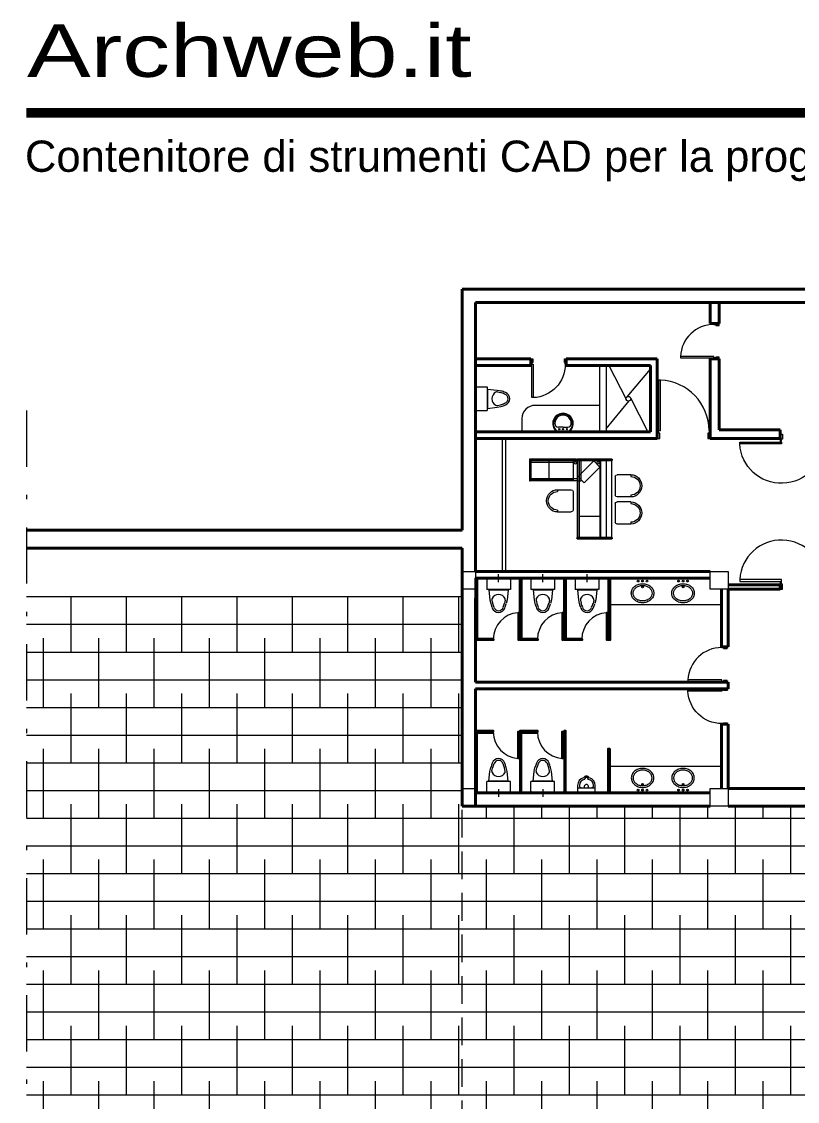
# Model space of a CAD drawing. Header units: millimetres. Extents: x 271.6 to 328, y 132.4 to 193.2.
# Drawn here: x 271.56 to 289.08, y 168.8 to 193.18 of the extents above; entities that cross this region are included whole.
import ezdxf

# ---------------------------------------------------------------- set-up
doc = ezdxf.new("R2010")
doc.units = ezdxf.units.MM
for name, pattern in [('DASHED2', [9.525, 6.35, -3.175]), ('HIDDEN2', [0.1875, 0.125, -0.0625]), ('TRATTOPUNTO', [25.4, 12.7, -6.35, 0, -6.35])]:
    doc.linetypes.add(name, pattern=pattern)
for name, color, linetype, lineweight in [('ARREDI attrezzature - furniture', 175, 'Continuous', 9), ('MURATURA sezioni - section wall', 7, 'Continuous', 40), ('PAVIMENTAZIONE - flooring', 250, 'Continuous', 5), ('PILASTRI struttura - structure', 7, 'Continuous', 13), ('PORTE finestre - doors windows', 252, 'Continuous', 5), ('PROIEZIONI - projections', 145, 'Continuous', 13), ('PROIEZIONI finissime - fine lines', 251, 'Continuous', 9), ('PROIEZIONI Tratteggiate - dashed', 1, 'Continuous', 9), ('SEZIONI medie - small section', 2, 'Continuous', 25), ('www.archweb.it - All rights reserved', 2, 'Continuous', 5)]:
    doc.layers.add(name, color=color, linetype=linetype, lineweight=lineweight)
doc.styles.get("Standard").update_dxf_attribs({"font": 'arial.ttf'})
pattern_1 = [(0, (-1549.8178, -608.5541), (2e-16, 0.625), []), (90, (-1549.8178, -608.5541), (-0.625, 1.25), [1.5625, -0.9375])]

# ---------------------------------------------------------------- blocks, each defined once
blk = doc.blocks.new('Esc18')
for p, q in [((-2.044, 2.545), (-2.074, 2.575)), ((-2.074, 1.52), (-2.074, 2.575)), ((-2.074, 2.575), (-1.584, 2.575)), ((-2.044, 2.545), (-1.584, 2.545)), ((-2.044, 1.5), (-2.044, 2.545)), ((-2.004, 1.595), (-2.004, 2.545)), ((-1.624, 1.5), (-1.624, 2.545)), ((-1.584, 2.545), (-1.584, 2.575)), ((-1.584, 2.575), (-1.579, 2.575)), ((-1.584, 2.575), (-1.579, 2.575)), ((-1.579, 2.545), (-1.584, 2.545)), ((-1.584, 1.5), (-1.584, 2.545)), ((-1.381, 1.944), (-1.341, 1.944)), ((-1.381, 1.944), (-1.381, 1.634)), ((-0.921, 1.944), (-0.881, 1.944)), ((-0.881, 1.944), (-0.881, 1.634)), ((-2.044, 1.52), (-2.074, 1.52)), ((-2.074, 1.52), (-2.074, 1.515)), ((-2.074, 1.5), (-2.074, 1.505)), ((-2.074, 1.5), (-2.074, 1.505)), ((-2.044, 1.5), (-2.074, 1.5)), ((-2.044, 1.515), (-2.044, 1.52)), ((-2.044, 1.485), (-2.044, 1.505)), ((-2.044, 1.505), (-2.044, 1.5)), ((-2.004, 1.5), (-2.004, 1.525)), ((-1.341, 1.594), (-0.921, 1.594)), ((-0.304, 1.5), (-0.304, 1.505)), ((-0.274, 1.5), (-0.304, 1.5)), ((-0.274, 1.505), (-0.274, 1.5)), ((-0.304, 1.46), (-2.044, 1.46)), ((-0.304, 0.84), (-2.044, 0.84)), ((-2.044, 0.72), (-2.074, 0.72)), ((-2.074, 0.72), (-2.074, 0.715)), ((-2.044, 0.715), (-2.044, 0.72)), ((-1.72, 0.291), (-1.72, 0.601)), ((-1.68, 0.641), (-1.26, 0.641)), ((-1.22, 0.291), (-1.22, 0.601)), ((-1.108, 0.291), (-1.108, 0.601)), ((-1.068, 0.641), (-0.648, 0.641)), ((-0.608, 0.291), (-0.608, 0.601)), ((-0.274, 0.72), (-0.304, 0.72)), ((-0.304, 0.72), (-0.304, 0.715)), ((-0.274, 0.715), (-0.274, 0.72)), ((-1.72, 0.291), (-1.68, 0.291)), ((-1.26, 0.291), (-1.22, 0.291)), ((-1.108, 0.291), (-1.068, 0.291)), ((-0.648, 0.291), (-0.608, 0.291))]:
    blk.add_line(p, q)
at = {"linetype": 'DASHED2'}
for p, q in [((-1.599, 1.595), (-1.599, 2.545)), ((-2.044, 2.145), (-1.599, 2.145)), ((-1.994, 1.595), (-1.994, 2.145)), ((-2.044, 1.595), (-1.599, 1.595)), ((-1.584, 1.5), (-1.584, 1.41)), ((-1.584, 1.5), (-1.584, 1.485)), ((-1.584, 1.41), (-2.044, 1.41)), ((-0.774, 0.985), (-0.774, 1.46)), ((-0.304, 0.985), (-2.044, 0.985)), ((-0.304, 0.97), (-2.044, 0.97))]:
    blk.add_line(p, q, dxfattribs=at)
for points in [[(-2.004, 2.545), (-2.004, 1.568)], [(-2.004, 1.524), (-2.004, 1.5), (-1.624, 1.5), (-1.624, 2.545), (-2.004, 2.545)]]:
    blk.add_lwpolyline(points)
for points in [[(-2.044, 1.5), (-2.044, 0.72), (-2.074, 0.72), (-2.074, 1.5)], [(-0.304, 1.5), (-0.304, 0.72), (-2.044, 0.72), (-2.044, 1.5)], [(-0.274, 1.5), (-0.274, 0.72), (-0.304, 0.72), (-0.304, 1.5)], [(-0.304, 1.46), (-0.304, 0.84), (-2.044, 0.84), (-2.044, 1.46)]]:
    blk.add_lwpolyline(points, close=True)
blk.add_lwpolyline([(-1.538, 1.342), (-1.891, 0.988), (-2.033, 1.129), (-1.679, 1.483)], close=True, dxfattribs=at)
for centre, radius in [((-1.99, 1.546), 0.0254), ((-2.038, 1.129), 0.00572), ((-1.99, 1.034), 0.0254)]:
    blk.add_circle(centre, radius)
for centre, radius, start, end in [((-1.599, 2.56), 0.025, 323.0696, 36.9304), ((-1.131, 1.944), 0.25, 0, 180), ((-1.131, 1.944), 0.21, 0, 180), ((-2.059, 1.535), 0.025, 233.0696, 306.9304), ((-2.059, 1.485), 0.025, 53.0696, 126.9304), ((-1.341, 1.634), 0.04, 180, 270), ((-0.921, 1.634), 0.04, 270, 0), ((-0.289, 1.485), 0.025, 53.0696, 126.9304), ((-2.059, 0.735), 0.025, 233.0696, 306.9304), ((-1.68, 0.601), 0.04, 90, 180), ((-1.26, 0.601), 0.04, 0, 90), ((-1.068, 0.601), 0.04, 90, 180), ((-0.648, 0.601), 0.04, 0, 90), ((-0.289, 0.735), 0.025, 233.0696, 306.9304), ((-1.47, 0.291), 0.25, 180, 0), ((-1.47, 0.291), 0.21, 180, 0), ((-0.858, 0.291), 0.25, 180, 0), ((-0.858, 0.291), 0.21, 180, 0)]:
    blk.add_arc(centre, radius, start, end)

msp = doc.modelspace()

# ---------------------------------------------------------------- hatches: boundary and pattern name
at = {"layer": 'PAVIMENTAZIONE - flooring'}
h = msp.add_hatch(dxfattribs=at)
h.set_pattern_fill('ANSI38', color=256, scale=5, angle=315, style=0)
h.set_pattern_definition(pattern_1)
h.paths.add_polyline_path([(281.513, 175.464), (281.513, 175.864), (281.513, 180.194), (271.671, 180.194), (271.671, 168.194), (275.35, 168.194), (275.35, 168.194), (275.75, 168.194), (275.75, 167.794), (275.75, 158.594), (275.75, 158.194), (275.75, 148.194), (271.671, 148.194), (271.671, 145.194), (281.513, 145.194), (281.513, 168.194)])
h = msp.add_hatch(dxfattribs=at)
h.set_pattern_fill('ANSI38', color=256, scale=5, angle=315, style=0)
h.set_pattern_definition(pattern_1)
h.paths.add_polyline_path([(292.566, 175.464), (292.316, 175.464), (287.516, 175.464), (287.116, 175.464), (281.513, 175.464), (281.513, 168.194), (281.813, 168.194), (281.813, 168.194), (287.066, 168.194), (287.566, 168.194), (289.613, 168.194), (289.613, 168.194), (292.266, 168.194), (292.266, 168.194), (292.566, 168.194)])

# ---------------------------------------------------------------- linework, layer by layer
at = {"layer": 'ARREDI attrezzature - furniture', "ltscale": 0.7}
for p, q in [((284.616, 185.414), (284.616, 183.914)), ((284.766, 185.414), (284.766, 183.914)), ((284.822, 185.414), (285.213, 184.657)), ((285.235, 184.707), (285.766, 185.334)), ((284.766, 183.986), (285.285, 184.614)), ((285.315, 184.684), (285.707, 183.914)), ((284.616, 184.514), (283.161, 184.514)), ((282.861, 184.214), (282.861, 183.914)), ((282.413, 183.764), (282.413, 180.764)), ((282.488, 183.764), (282.488, 180.764)), ((287.366, 180.014), (284.853, 180.014)), ((287.366, 176.364), (284.853, 176.364))]:
    msp.add_line(p, q, dxfattribs=at)
at = {"layer": 'ARREDI attrezzature - furniture'}
for p, q in [((281.813, 184.901), (281.813, 184.426)), ((281.843, 184.931), (282.073, 184.931)), ((282.073, 184.931), (282.073, 184.396)), ((282.083, 184.881), (282.3, 184.858)), ((282.083, 184.881), (282.083, 184.446)), ((282.3, 184.858), (282.389, 184.84)), ((282.307, 184.816), (282.381, 184.801)), ((282.306, 184.512), (282.381, 184.527)), ((281.843, 184.396), (282.073, 184.396)), ((282.082, 184.447), (282.299, 184.47)), ((282.299, 184.47), (282.388, 184.488)), ((283.668, 183.935), (283.911, 183.935)), ((283.903, 183.914), (283.675, 183.914)), ((283.789, 184.023), (283.683, 184.023)), ((283.789, 184.023), (283.896, 184.023)), ((281.828, 179.254), (281.828, 180.574)), ((281.838, 180.574), (281.838, 179.254)), ((282.065, 180.584), (282.065, 180.354)), ((282.57, 180.614), (282.095, 180.614)), ((282.6, 180.584), (282.6, 180.354)), ((282.828, 179.254), (282.828, 180.574)), ((282.828, 179.254), (282.828, 180.574)), ((282.838, 180.574), (282.838, 179.254)), ((282.838, 180.574), (282.838, 179.254)), ((283.065, 180.584), (283.065, 180.354)), ((283.57, 180.614), (283.095, 180.614)), ((283.6, 180.584), (283.6, 180.354)), ((283.828, 179.254), (283.828, 180.574)), ((283.828, 179.254), (283.828, 180.574)), ((283.838, 180.574), (283.838, 179.254)), ((283.838, 180.574), (283.838, 179.254)), ((284.065, 180.584), (284.065, 180.354)), ((284.57, 180.614), (284.095, 180.614)), ((284.6, 180.584), (284.6, 180.354)), ((284.828, 179.254), (284.828, 180.574)), ((284.838, 180.574), (284.838, 179.254)), ((282.6, 180.354), (282.065, 180.354)), ((282.55, 180.344), (282.115, 180.344)), ((282.116, 180.344), (282.139, 180.127)), ((282.55, 180.344), (282.527, 180.127)), ((283.6, 180.354), (283.065, 180.354)), ((283.55, 180.344), (283.115, 180.344)), ((283.116, 180.344), (283.139, 180.127)), ((283.55, 180.344), (283.527, 180.127)), ((284.6, 180.354), (284.065, 180.354)), ((284.55, 180.344), (284.115, 180.344)), ((284.116, 180.344), (284.139, 180.127)), ((284.55, 180.344), (284.527, 180.127)), ((282.139, 180.127), (282.156, 180.038)), ((282.181, 180.12), (282.196, 180.046)), ((282.485, 180.12), (282.47, 180.045)), ((282.527, 180.127), (282.509, 180.038)), ((283.139, 180.127), (283.156, 180.038)), ((283.181, 180.12), (283.196, 180.046)), ((283.485, 180.12), (283.47, 180.045)), ((283.527, 180.127), (283.509, 180.038)), ((284.139, 180.127), (284.156, 180.038)), ((284.181, 180.12), (284.196, 180.046)), ((284.485, 180.12), (284.47, 180.045)), ((284.527, 180.127), (284.509, 180.038)), ((281.853, 179.239), (282.173, 179.239)), ((282.173, 179.229), (281.853, 179.229)), ((282.853, 179.239), (283.173, 179.239)), ((283.173, 179.229), (282.853, 179.229)), ((283.853, 179.239), (284.173, 179.239)), ((284.173, 179.229), (283.853, 179.229)), ((281.828, 177.124), (281.828, 175.804)), ((281.838, 175.804), (281.838, 177.124)), ((282.173, 177.149), (281.853, 177.149)), ((281.853, 177.139), (282.173, 177.139)), ((282.828, 177.124), (282.828, 175.804)), ((282.828, 177.124), (282.828, 175.804)), ((282.838, 175.804), (282.838, 177.124)), ((282.838, 175.804), (282.838, 177.124)), ((283.173, 177.149), (282.853, 177.149)), ((282.853, 177.139), (283.173, 177.139)), ((283.828, 177.124), (283.828, 175.804)), ((283.838, 175.804), (283.838, 177.124)), ((282.116, 176.033), (282.139, 176.25)), ((282.139, 176.25), (282.156, 176.339)), ((282.181, 176.258), (282.196, 176.332)), ((282.485, 176.258), (282.47, 176.332)), ((282.527, 176.251), (282.509, 176.34)), ((282.55, 176.034), (282.527, 176.251)), ((283.116, 176.033), (283.139, 176.25)), ((283.139, 176.25), (283.156, 176.339)), ((283.181, 176.258), (283.196, 176.332)), ((283.485, 176.258), (283.47, 176.332)), ((283.527, 176.251), (283.509, 176.34)), ((283.55, 176.034), (283.527, 176.251)), ((282.6, 176.024), (282.065, 176.024)), ((282.065, 175.794), (282.065, 176.024)), ((282.55, 176.034), (282.115, 176.034)), ((282.6, 175.794), (282.6, 176.024)), ((283.6, 176.024), (283.065, 176.024)), ((283.065, 175.794), (283.065, 176.024)), ((283.55, 176.034), (283.115, 176.034)), ((283.6, 175.794), (283.6, 176.024)), ((282.57, 175.764), (282.095, 175.764)), ((283.57, 175.764), (283.095, 175.764)), ((284.118, 175.934), (284.118, 175.789)), ((284.118, 175.882), (284.518, 175.882)), ((284.143, 175.764), (284.493, 175.764)), ((284.158, 175.934), (284.158, 175.932)), ((284.478, 175.932), (284.478, 175.934)), ((284.518, 175.789), (284.518, 175.934))]:
    msp.add_line(p, q, dxfattribs=at)
for points in [[(282.333, 180.526), (282.333, 180.701)], [(283.333, 180.526), (283.333, 180.701)], [(284.333, 180.526), (284.333, 180.701)], [(282.333, 175.851), (282.333, 175.676)], [(283.333, 175.851), (283.333, 175.676)]]:
    msp.add_lwpolyline(points, dxfattribs=at)
for points in [[(285.331, 180.273, -0.11466), (285.35, 180.354, -0.103784), (285.406, 180.425, -0.091378), (285.487, 180.471, -0.084197), (285.586, 180.488, -0.084197), (285.686, 180.471, -0.091378), (285.766, 180.425, -0.103784), (285.822, 180.354, -0.11466), (285.841, 180.273, -0.11466), (285.822, 180.193, -0.103784), (285.766, 180.121, -0.091378), (285.686, 180.075, -0.084197), (285.586, 180.058, -0.084197), (285.487, 180.075, -0.091378), (285.406, 180.121, -0.103784), (285.35, 180.193, -0.11466)], [(285.371, 180.273, -0.11466), (285.386, 180.336, -0.103784), (285.432, 180.395, -0.091378), (285.5, 180.434, -0.084197), (285.586, 180.448, -0.084197), (285.672, 180.434, -0.091378), (285.741, 180.395, -0.103784), (285.787, 180.336, -0.11466), (285.801, 180.273, -0.11466), (285.787, 180.211, -0.103784), (285.741, 180.152, -0.091378), (285.672, 180.113, -0.084197), (285.586, 180.098, -0.084197), (285.5, 180.113, -0.091378), (285.432, 180.152, -0.103784), (285.386, 180.211, -0.11466)], [(286.245, 180.273, -0.11466), (286.264, 180.354, -0.103784), (286.32, 180.425, -0.091378), (286.401, 180.471, -0.084197), (286.5, 180.488, -0.084197), (286.6, 180.471, -0.091378), (286.681, 180.425, -0.103784), (286.737, 180.354, -0.11466), (286.755, 180.273, -0.11466), (286.737, 180.193, -0.103784), (286.681, 180.121, -0.091378), (286.6, 180.075, -0.084197), (286.5, 180.058, -0.084197), (286.401, 180.075, -0.091378), (286.32, 180.121, -0.103784), (286.264, 180.193, -0.11466)], [(286.285, 180.273, -0.11466), (286.3, 180.336, -0.103784), (286.346, 180.395, -0.091378), (286.414, 180.434, -0.084197), (286.5, 180.448, -0.084197), (286.586, 180.434, -0.091378), (286.655, 180.395, -0.103784), (286.701, 180.336, -0.11466), (286.715, 180.273, -0.11466), (286.701, 180.211, -0.103784), (286.655, 180.152, -0.091378), (286.586, 180.113, -0.084197), (286.5, 180.098, -0.084197), (286.414, 180.113, -0.091378), (286.346, 180.152, -0.103784), (286.3, 180.211, -0.11466)], [(285.331, 176.104, 0.11466), (285.35, 176.024, 0.103784), (285.406, 175.952, 0.091378), (285.487, 175.906, 0.084197), (285.586, 175.889, 0.084197), (285.686, 175.906, 0.091378), (285.766, 175.952, 0.103784), (285.822, 176.024, 0.11466), (285.841, 176.104, 0.11466), (285.822, 176.185, 0.103784), (285.766, 176.256, 0.091378), (285.686, 176.302, 0.084197), (285.586, 176.319, 0.084197), (285.487, 176.302, 0.091378), (285.406, 176.256, 0.103784), (285.35, 176.185, 0.11466)], [(285.371, 176.104, 0.11466), (285.386, 176.041, 0.103784), (285.432, 175.983, 0.091378), (285.5, 175.944, 0.084197), (285.586, 175.929, 0.084197), (285.672, 175.944, 0.091378), (285.741, 175.983, 0.103784), (285.787, 176.041, 0.11466), (285.801, 176.104, 0.11466), (285.787, 176.167, 0.103784), (285.741, 176.226, 0.091378), (285.672, 176.265, 0.084197), (285.586, 176.279, 0.084197), (285.5, 176.265, 0.091378), (285.432, 176.226, 0.103784), (285.386, 176.167, 0.11466)], [(286.245, 176.104, 0.11466), (286.264, 176.024, 0.103784), (286.32, 175.952, 0.091378), (286.401, 175.906, 0.084197), (286.5, 175.889, 0.084197), (286.6, 175.906, 0.091378), (286.681, 175.952, 0.103784), (286.737, 176.024, 0.11466), (286.755, 176.104, 0.11466), (286.737, 176.185, 0.103784), (286.681, 176.256, 0.091378), (286.6, 176.302, 0.084197), (286.5, 176.319, 0.084197), (286.401, 176.302, 0.091378), (286.32, 176.256, 0.103784), (286.264, 176.185, 0.11466)], [(286.285, 176.104, 0.11466), (286.3, 176.041, 0.103784), (286.346, 175.983, 0.091378), (286.414, 175.944, 0.084197), (286.5, 175.929, 0.084197), (286.586, 175.944, 0.091378), (286.655, 175.983, 0.103784), (286.701, 176.041, 0.11466), (286.715, 176.104, 0.11466), (286.701, 176.167, 0.103784), (286.655, 176.226, 0.091378), (286.586, 176.265, 0.084197), (286.5, 176.279, 0.084197), (286.414, 176.265, 0.091378), (286.346, 176.226, 0.103784), (286.3, 176.167, 0.11466)]]:
    msp.add_lwpolyline(points, format="xyb", close=True, dxfattribs=at)
at = {"layer": 'ARREDI attrezzature - furniture', "ltscale": 0.7}
msp.add_circle((285.266, 184.664), 0.0532, dxfattribs=at)
at = {"layer": 'ARREDI attrezzature - furniture'}
for centre, radius in [((283.705, 183.977), 0.0126), ((283.789, 183.977), 0.0126), ((283.874, 183.977), 0.0126), ((285.486, 180.548), 0.02), ((285.586, 180.548), 0.02), ((285.586, 180.418), 0.02), ((285.586, 180.418), 0.015), ((285.686, 180.548), 0.02), ((286.4, 180.548), 0.02), ((286.5, 180.548), 0.02), ((286.5, 180.418), 0.02), ((286.5, 180.418), 0.015), ((286.6, 180.548), 0.02), ((285.486, 175.829), 0.02), ((285.586, 175.959), 0.02), ((285.586, 175.829), 0.02), ((285.586, 175.959), 0.015), ((285.686, 175.829), 0.02), ((286.4, 175.829), 0.02), ((286.5, 175.959), 0.02), ((286.5, 175.829), 0.02), ((286.5, 175.959), 0.015), ((286.6, 175.829), 0.02)]:
    msp.add_circle(centre, radius, dxfattribs=at)
for centre, radius, start, end in [((281.843, 184.901), 0.03, 90, 180), ((282.347, 184.664), 0.164, 115.8283, 244.0679), ((282.297, 184.767), 0.05, 78.825, 115.8283), ((282.225, 184.245), 0.578, 64.8539, 74.6479), ((282.225, 184.245), 0.618, 64.8539, 74.6479), ((282.44, 184.664), 0.148, 0, 71.0754), ((282.226, 185.084), 0.578, 285.2483, 295.0423), ((282.44, 184.664), 0.108, 288.8208, 359.8962), ((282.44, 184.664), 0.108, 0, 71.0754), ((282.44, 184.664), 0.148, 288.8208, 359.8962), ((281.843, 184.426), 0.03, 180, 270), ((282.297, 184.561), 0.05, 244.0679, 281.0712), ((282.226, 185.084), 0.618, 285.2483, 295.0423), ((283.789, 184.103), 0.232, 311.635, 228.365), ((283.789, 184.103), 0.216, 313.7118, 226.2882), ((283.789, 184.105), 0.187, 359.7339, 180.2661), ((283.683, 184.104), 0.081, 180.2661, 270), ((283.896, 184.104), 0.081, 270, 359.7339), ((283.675, 183.975), 0.0607, 228.365, 270), ((283.668, 183.976), 0.0405, 226.2882, 270), ((283.903, 183.975), 0.0607, 270, 311.635), ((283.911, 183.976), 0.0405, 270, 313.7118), ((282.095, 180.584), 0.03, 90, 180), ((282.57, 180.584), 0.03, 0, 90), ((283.095, 180.584), 0.03, 90, 180), ((283.57, 180.584), 0.03, 0, 90), ((284.095, 180.584), 0.03, 90, 180), ((284.57, 180.584), 0.03, 0, 90), ((282.23, 180.13), 0.05, 154.0679, 191.0712), ((282.333, 180.08), 0.164, 25.8283, 154.0679), ((282.435, 180.129), 0.05, 348.825, 25.8283), ((283.23, 180.13), 0.05, 154.0679, 191.0712), ((283.333, 180.08), 0.164, 25.8283, 154.0679), ((283.435, 180.129), 0.05, 348.825, 25.8283), ((284.23, 180.13), 0.05, 154.0679, 191.0712), ((284.333, 180.08), 0.164, 25.8283, 154.0679), ((284.435, 180.129), 0.05, 348.825, 25.8283), ((282.752, 180.201), 0.618, 195.2483, 205.0423), ((282.333, 179.987), 0.148, 198.8208, 269.8962), ((282.752, 180.201), 0.578, 195.2483, 205.0423), ((282.333, 179.987), 0.108, 198.8208, 269.8962), ((282.333, 179.987), 0.108, 270, 341.0754), ((282.333, 179.987), 0.148, 270, 341.0754), ((281.913, 180.201), 0.578, 334.8539, 344.6479), ((281.913, 180.201), 0.618, 334.8539, 344.6479), ((283.752, 180.201), 0.618, 195.2483, 205.0423), ((283.333, 179.987), 0.148, 198.8208, 269.8962), ((283.752, 180.201), 0.578, 195.2483, 205.0423), ((283.333, 179.987), 0.108, 198.8208, 269.8962), ((283.333, 179.987), 0.108, 270, 341.0754), ((283.333, 179.987), 0.148, 270, 341.0754), ((282.913, 180.201), 0.578, 334.8539, 344.6479), ((282.913, 180.201), 0.618, 334.8539, 344.6479), ((284.752, 180.201), 0.618, 195.2483, 205.0423), ((284.333, 179.987), 0.148, 198.8208, 269.8962), ((284.752, 180.201), 0.578, 195.2483, 205.0423), ((284.333, 179.987), 0.108, 198.8208, 269.8962), ((284.333, 179.987), 0.108, 270, 341.0754), ((284.333, 179.987), 0.148, 270, 341.0754), ((283.913, 180.201), 0.578, 334.8539, 344.6479), ((283.913, 180.201), 0.618, 334.8539, 344.6479), ((282.333, 176.391), 0.148, 90.1038, 161.1792), ((282.333, 176.391), 0.108, 90.1038, 161.1792), ((282.333, 176.391), 0.148, 18.9246, 90), ((282.333, 176.391), 0.108, 18.9246, 90), ((283.333, 176.391), 0.148, 90.1038, 161.1792), ((283.333, 176.391), 0.108, 90.1038, 161.1792), ((283.333, 176.391), 0.148, 18.9246, 90), ((283.333, 176.391), 0.108, 18.9246, 90), ((282.752, 176.177), 0.618, 154.9577, 164.7517), ((282.23, 176.248), 0.05, 168.9288, 205.9321), ((282.752, 176.177), 0.578, 154.9577, 164.7517), ((281.913, 176.176), 0.578, 15.3521, 25.1461), ((281.913, 176.176), 0.618, 15.3521, 25.1461), ((282.435, 176.248), 0.05, 334.1717, 11.175), ((283.752, 176.177), 0.618, 154.9577, 164.7517), ((283.23, 176.248), 0.05, 168.9288, 205.9321), ((283.752, 176.177), 0.578, 154.9577, 164.7517), ((282.913, 176.176), 0.578, 15.3521, 25.1461), ((282.913, 176.176), 0.618, 15.3521, 25.1461), ((283.435, 176.248), 0.05, 334.1717, 11.175), ((282.333, 176.298), 0.164, 205.9321, 334.1717), ((283.333, 176.298), 0.164, 205.9321, 334.1717), ((284.298, 175.934), 0.18, 104.2166, 180), ((284.298, 175.934), 0.14, 99.3897, 180), ((284.318, 176.074), 0.0729, 28.242, 151.758), ((284.318, 176.074), 0.0429, 357.4929, 182.5071), ((284.338, 175.934), 0.14, 0, 80.6103), ((284.338, 175.934), 0.18, 0, 75.7834), ((282.095, 175.794), 0.03, 180, 270), ((282.57, 175.794), 0.03, 270, 0), ((283.095, 175.794), 0.03, 180, 270), ((283.57, 175.794), 0.03, 270, 0), ((284.143, 175.789), 0.025, 180, 270), ((284.208, 175.932), 0.05, 180, 270), ((284.318, 175.904), 0.0508, 335.392, 204.608), ((284.428, 175.932), 0.05, 270, 0), ((284.493, 175.789), 0.025, 270, 0)]:
    msp.add_arc(centre, radius, start, end, dxfattribs=at)
at = {"layer": 'ARREDI attrezzature - furniture', "ltscale": 0.7}
msp.add_arc((283.161, 184.214), 0.3, 90, 180, dxfattribs=at)
at = {"layer": 'MURATURA sezioni - section wall', "ltscale": 0.7}
for p, q in [((295.832, 187.135), (281.513, 187.135)), ((281.513, 187.135), (281.513, 181.694)), ((295.832, 186.835), (281.813, 186.835)), ((281.813, 186.835), (281.813, 180.764)), ((287.116, 186.835), (287.116, 186.364)), ((287.316, 186.835), (287.316, 186.364)), ((287.116, 186.364), (287.316, 186.364)), ((283.064, 185.564), (281.813, 185.564)), ((283.064, 185.564), (283.064, 185.414)), ((283.864, 185.564), (283.864, 185.414)), ((285.916, 185.564), (283.864, 185.564)), ((285.916, 185.564), (285.916, 183.764)), ((287.116, 185.564), (287.316, 185.564)), ((287.116, 185.564), (287.116, 183.764)), ((287.316, 185.564), (287.316, 183.964)), ((283.064, 185.414), (281.813, 185.414)), ((281.813, 185.414), (281.813, 183.914)), ((285.766, 185.414), (283.864, 185.414)), ((285.766, 185.414), (285.766, 183.914)), ((285.766, 183.914), (281.813, 183.914)), ((287.316, 183.964), (288.691, 183.964)), ((288.691, 183.764), (288.691, 183.964)), ((285.916, 183.764), (281.813, 183.764)), ((287.116, 183.764), (288.691, 183.764)), ((271.671, 181.694), (281.513, 181.694)), ((271.671, 181.294), (281.513, 181.294)), ((281.513, 181.294), (281.513, 180.764)), ((281.513, 180.764), (281.513, 175.464)), ((287.116, 180.764), (281.813, 180.764)), ((287.116, 180.614), (281.813, 180.614)), ((288.694, 180.464), (287.516, 180.464)), ((288.694, 180.464), (288.694, 180.364)), ((281.813, 180.164), (281.813, 178.264)), ((287.366, 180.364), (287.366, 179.064)), ((287.516, 180.364), (287.516, 179.064)), ((288.694, 180.364), (287.516, 180.364)), ((287.516, 179.064), (287.366, 179.064)), ((287.516, 178.264), (281.813, 178.264)), ((287.516, 178.264), (287.516, 178.114)), ((287.516, 178.114), (281.813, 178.114)), ((281.813, 178.114), (281.813, 175.464)), ((287.366, 177.314), (287.366, 175.864)), ((287.516, 177.314), (287.366, 177.314)), ((287.516, 177.314), (287.516, 175.864)), ((281.813, 175.764), (287.116, 175.764)), ((292.316, 175.864), (287.516, 175.864)), ((287.116, 175.464), (281.513, 175.464)), ((292.316, 175.464), (287.516, 175.464))]:
    msp.add_line(p, q, dxfattribs=at)
at = {"layer": 'PILASTRI struttura - structure', "ltscale": 15}
for points in [[(281.513, 180.764), (281.813, 180.764), (281.813, 180.364), (281.513, 180.364)], [(287.116, 180.764), (287.516, 180.764), (287.516, 180.364), (287.116, 180.364)], [(281.513, 175.864), (281.813, 175.864), (281.813, 175.464), (281.513, 175.464)], [(287.116, 175.864), (287.516, 175.864), (287.516, 175.464), (287.116, 175.464)]]:
    msp.add_lwpolyline(points, close=True, dxfattribs=at)
at = {"layer": 'PORTE finestre - doors windows', "color": 2}
for p, q in [((288.691, 183.864), (288.747, 183.864)), ((288.747, 183.864), (288.747, 183.753)), ((287.78, 183.643), (287.78, 183.687)), ((287.78, 183.687), (288.722, 183.687)), ((288.722, 183.643), (287.78, 183.643)), ((288.691, 183.764), (288.691, 183.697)), ((288.719, 183.697), (288.691, 183.697)), ((288.747, 183.753), (288.719, 183.753)), ((288.719, 183.753), (288.719, 183.697)), ((288.722, 183.687), (288.722, 183.643)), ((288.694, 180.53), (288.694, 180.464)), ((287.375, 179.068), (287.375, 179.048)), ((287.375, 179.048), (287.415, 179.048)), ((287.415, 179.048), (287.415, 179.028)), ((287.415, 179.028), (287.496, 179.028)), ((287.496, 179.028), (287.496, 179.068)), ((287.375, 178.315), (286.611, 178.315)), ((286.611, 178.315), (286.611, 178.283)), ((286.611, 178.283), (287.375, 178.283)), ((287.375, 178.283), (287.375, 178.315)), ((287.415, 178.283), (287.375, 178.283)), ((287.375, 178.283), (287.375, 178.263)), ((287.496, 178.303), (287.415, 178.303)), ((287.415, 178.303), (287.415, 178.283)), ((287.496, 178.263), (287.496, 178.303))]:
    msp.add_line(p, q, dxfattribs=at)
for points in [[(287.197, 186.359), (287.197, 186.34), (287.237, 186.34), (287.237, 186.32), (287.316, 186.32), (287.316, 186.359)], [(283.064, 185.564), (283.104, 185.564), (283.104, 185.484), (283.084, 185.484), (283.084, 185.444), (283.064, 185.444)], [(283.861, 185.444), (283.841, 185.444), (283.841, 185.484), (283.821, 185.484), (283.821, 185.564), (283.861, 185.564)], [(287.316, 185.564), (287.316, 185.604), (287.237, 185.604), (287.237, 185.584), (287.197, 185.584), (287.197, 185.564)], [(285.916, 183.764), (285.976, 183.764), (285.976, 183.884), (285.946, 183.884), (285.946, 183.944), (285.916, 183.944)], [(287.117, 183.944), (287.087, 183.944), (287.087, 183.884), (287.057, 183.884), (287.057, 183.764), (287.117, 183.764)], [(288.694, 180.364), (288.75, 180.364), (288.75, 180.475), (288.722, 180.475), (288.722, 180.53), (288.694, 180.53)], [(287.496, 178.115), (287.496, 178.075), (287.415, 178.075), (287.415, 178.095), (287.375, 178.095), (287.375, 178.115)], [(287.375, 177.31), (287.375, 177.33), (287.415, 177.33), (287.415, 177.35), (287.496, 177.35), (287.496, 177.31)]]:
    msp.add_lwpolyline(points, dxfattribs=at)
for points in [[(287.197, 185.584), (287.197, 185.615), (286.442, 185.615), (286.442, 185.584)], [(283.084, 185.444), (283.116, 185.444), (283.116, 184.688), (283.084, 184.688)], [(285.946, 183.944), (285.994, 183.944), (285.994, 185.083), (285.946, 185.083)], [(288.722, 180.54), (288.722, 180.585), (287.78, 180.585), (287.78, 180.54)], [(287.375, 178.095), (287.375, 178.063), (286.611, 178.063), (286.611, 178.095)]]:
    msp.add_lwpolyline(points, close=True, dxfattribs=at)
at = {"layer": 'PROIEZIONI - projections', "linetype": 'TRATTOPUNTO', "ltscale": 0.1}
msp.add_line((271.671, 184.4), (271.671, 140.773), dxfattribs=at)
at = {"layer": 'PROIEZIONI - projections'}
msp.add_line((281.513, 180.194), (271.671, 180.194), dxfattribs=at)
at = {"layer": 'PROIEZIONI finissime - fine lines'}
for points in [[(287.197, 186.34, 0.401931), (286.442, 185.615, 0.400492)], [(283.841, 185.444, -0.401931), (283.116, 184.688, -0.400492)], [(287.087, 183.944, 0.401931), (285.994, 185.083, 0.400492)], [(289.665, 183.697, -0.971453), (287.78, 183.643, -1)], [(289.665, 180.53, 0.971453), (287.78, 180.585, 1)], [(287.375, 179.048, 0.401931), (286.611, 178.315, 0.400492)], [(287.375, 177.33, -0.401931), (286.611, 178.063, -0.400492)]]:
    msp.add_lwpolyline(points, format="xyb", dxfattribs=at)
for centre, start, end in [((282.813, 179.234), 93.8226, 180), ((283.813, 179.234), 93.8226, 180), ((284.813, 179.234), 93.8226, 180), ((282.813, 177.143), 180, 266.1774), ((283.813, 177.143), 180, 266.1774)]:
    msp.add_arc(centre, 0.6, start, end, dxfattribs=at)
at = {"layer": 'PROIEZIONI Tratteggiate - dashed', "linetype": 'HIDDEN2', "ltscale": 5}
msp.add_line((281.513, 168.194), (281.513, 175.464), dxfattribs=at)
at = {"layer": 'SEZIONI medie - small section'}
for p, q in [((281.813, 179.254), (281.813, 180.574)), ((281.853, 180.574), (281.853, 179.254)), ((282.813, 179.254), (282.813, 180.574)), ((282.813, 179.254), (282.813, 180.574)), ((282.853, 180.574), (282.853, 179.254)), ((282.853, 180.574), (282.853, 179.254)), ((283.813, 179.254), (283.813, 180.574)), ((283.813, 179.254), (283.813, 180.574)), ((283.853, 180.574), (283.853, 179.254)), ((283.853, 180.574), (283.853, 179.254)), ((284.813, 179.254), (284.813, 180.574)), ((284.853, 180.574), (284.853, 179.254)), ((281.853, 179.254), (282.173, 179.254)), ((282.173, 179.214), (281.853, 179.214)), ((282.802, 179.249), (282.769, 179.249)), ((282.783, 179.227), (282.783, 179.281)), ((282.853, 179.254), (283.173, 179.254)), ((283.173, 179.214), (282.853, 179.214)), ((283.802, 179.249), (283.769, 179.249)), ((283.783, 179.227), (283.783, 179.281)), ((283.853, 179.254), (284.173, 179.254)), ((284.173, 179.214), (283.853, 179.214)), ((284.802, 179.249), (284.769, 179.249)), ((284.783, 179.227), (284.783, 179.281)), ((281.813, 177.124), (281.813, 175.804)), ((282.173, 177.164), (281.853, 177.164)), ((281.853, 175.804), (281.853, 177.124)), ((281.853, 177.124), (282.173, 177.124)), ((282.802, 177.128), (282.769, 177.128)), ((282.783, 177.151), (282.783, 177.096)), ((282.813, 177.124), (282.813, 175.804)), ((282.813, 177.124), (282.813, 175.804)), ((283.173, 177.164), (282.853, 177.164)), ((282.853, 175.804), (282.853, 177.124)), ((282.853, 175.804), (282.853, 177.124)), ((282.853, 177.124), (283.173, 177.124)), ((283.802, 177.128), (283.769, 177.128)), ((283.783, 177.151), (283.783, 177.096)), ((283.813, 177.124), (283.813, 175.804)), ((283.853, 175.804), (283.853, 177.124))]:
    msp.add_line(p, q, dxfattribs=at)
at = {"layer": 'SEZIONI medie - small section', "linetype": 'Continuous'}
for p, q in [((282.813, 179.264), (282.788, 179.264)), ((282.813, 179.234), (282.788, 179.234)), ((283.813, 179.264), (283.788, 179.264)), ((283.813, 179.234), (283.788, 179.234)), ((284.813, 179.264), (284.788, 179.264)), ((284.813, 179.234), (284.788, 179.234)), ((282.813, 177.143), (282.788, 177.143)), ((282.813, 177.113), (282.788, 177.113)), ((283.813, 177.143), (283.788, 177.143)), ((283.813, 177.113), (283.788, 177.113))]:
    msp.add_line(p, q, dxfattribs=at)
at = {"layer": 'SEZIONI medie - small section'}
for points in [[(281.853, 180.614), (281.853, 180.574), (281.813, 180.574), (281.813, 180.614)], [(282.853, 180.614), (282.853, 180.574), (282.813, 180.574), (282.813, 180.614)], [(282.853, 180.614), (282.853, 180.574), (282.813, 180.574), (282.813, 180.614)], [(283.853, 180.614), (283.853, 180.574), (283.813, 180.574), (283.813, 180.614)], [(283.853, 180.614), (283.853, 180.574), (283.813, 180.574), (283.813, 180.614)], [(284.853, 180.614), (284.853, 180.574), (284.813, 180.574), (284.813, 180.614)], [(282.793, 179.833), (282.773, 179.833), (282.773, 179.224), (282.793, 179.224)], [(283.793, 179.833), (283.773, 179.833), (283.773, 179.224), (283.793, 179.224)], [(284.793, 179.833), (284.773, 179.833), (284.773, 179.224), (284.793, 179.224)], [(281.853, 179.254), (281.853, 179.214), (281.813, 179.214), (281.813, 179.254)], [(282.213, 179.254), (282.213, 179.214), (282.173, 179.214), (282.173, 179.254)], [(282.853, 179.254), (282.853, 179.214), (282.813, 179.214), (282.813, 179.254)], [(282.853, 179.254), (282.853, 179.214), (282.813, 179.214), (282.813, 179.254)], [(283.213, 179.254), (283.213, 179.214), (283.173, 179.214), (283.173, 179.254)], [(283.853, 179.254), (283.853, 179.214), (283.813, 179.214), (283.813, 179.254)], [(283.853, 179.254), (283.853, 179.214), (283.813, 179.214), (283.813, 179.254)], [(284.213, 179.254), (284.213, 179.214), (284.173, 179.214), (284.173, 179.254)], [(284.853, 179.254), (284.853, 179.214), (284.813, 179.214), (284.813, 179.254)], [(281.853, 177.124), (281.853, 177.164), (281.813, 177.164), (281.813, 177.124)], [(282.213, 177.124), (282.213, 177.164), (282.173, 177.164), (282.173, 177.124)], [(282.793, 176.545), (282.773, 176.545), (282.773, 177.153), (282.793, 177.153)], [(282.853, 177.124), (282.853, 177.164), (282.813, 177.164), (282.813, 177.124)], [(282.853, 177.124), (282.853, 177.164), (282.813, 177.164), (282.813, 177.124)], [(283.213, 177.124), (283.213, 177.164), (283.173, 177.164), (283.173, 177.124)], [(283.793, 176.545), (283.773, 176.545), (283.773, 177.153), (283.793, 177.153)], [(283.853, 177.124), (283.853, 177.164), (283.813, 177.164), (283.813, 177.124)], [(281.853, 175.764), (281.853, 175.804), (281.813, 175.804), (281.813, 175.764)], [(282.853, 175.764), (282.853, 175.804), (282.813, 175.804), (282.813, 175.764)], [(282.853, 175.764), (282.853, 175.804), (282.813, 175.804), (282.813, 175.764)], [(283.853, 175.764), (283.853, 175.804), (283.813, 175.804), (283.813, 175.764)]]:
    msp.add_lwpolyline(points, close=True, dxfattribs=at)
for points in [[(282.213, 179.234), (282.223, 179.234), (282.223, 179.214), (282.213, 179.214)], [(283.213, 179.234), (283.223, 179.234), (283.223, 179.214), (283.213, 179.214)], [(284.213, 179.234), (284.223, 179.234), (284.223, 179.214), (284.213, 179.214)], [(282.213, 177.143), (282.223, 177.143), (282.223, 177.164), (282.213, 177.164)], [(283.213, 177.143), (283.223, 177.143), (283.223, 177.164), (283.213, 177.164)]]:
    msp.add_lwpolyline(points, dxfattribs=at)
at = {"layer": 'SEZIONI medie - small section', "ltscale": 0.7}
for points in [[(284.848, 176.771), (284.848, 175.764), (284.808, 175.764), (284.808, 176.771)], [(284.808, 175.804), (284.808, 175.764), (284.848, 175.764), (284.848, 175.804)]]:
    msp.add_lwpolyline(points, close=True, dxfattribs=at)
at = {"layer": 'SEZIONI medie - small section'}
for centre in [(282.788, 179.249), (283.788, 179.249), (284.788, 179.249), (282.788, 177.128), (283.788, 177.128)]:
    msp.add_arc(centre, 0.015, 90, 270, dxfattribs=at)
at = {"layer": 'www.archweb.it - All rights reserved', "color": 7, "ltscale": 0.02, "true_color": 0xffffff, "const_width": 0.219}
msp.add_lwpolyline([(271.671, 191.117), (327.882, 191.117)], dxfattribs=at)

# ---------------------------------------------------------------- block references
at = {"layer": 'ARREDI attrezzature - furniture', "ltscale": 0.7, "xscale": -1, "rotation": 90}
msp.add_blockref('Esc18', (285.611, 181.228), dxfattribs=at)

# ---------------------------------------------------------------- texts
at = {"layer": 'www.archweb.it - All rights reserved', "color": 7, "width": 1.3}
msp.add_text('Archweb.it', height=1.1841, dxfattribs=at).set_placement((271.686, 191.93))
at = {"layer": 'www.archweb.it - All rights reserved', "color": 253}
msp.add_text('Contenitore di strumenti CAD per la progettazione architettonica', height=0.70483, dxfattribs=at).set_placement((271.637, 189.786))

doc.saveas('drawing.dxf')
